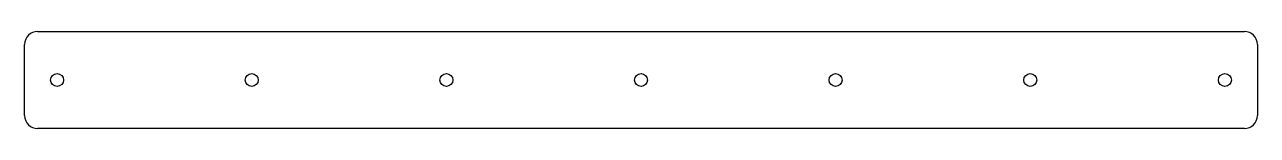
# Model space of a CAD drawing. Header units: millimetres. Extents: x -95 to 95, y -8 to 8.
import ezdxf

# ---------------------------------------------------------------- set-up
doc = ezdxf.new("R2010")
doc.units = ezdxf.units.MM

msp = doc.modelspace()

# ---------------------------------------------------------------- linework, layer by layer
at = {"color": 7, "linetype": 'Continuous', "lineweight": 25}
for p, q in [((-93, 7.5), (93, 7.5)), ((-95, -5.5), (-95, 5.5)), ((95, 5.5), (95, -5.5)), ((93, -7.5), (-93, -7.5))]:
    msp.add_line(p, q, dxfattribs=at)
for centre in [(-90, 0), (-60, 0), (-30, 0), (0, 0), (30, 0), (60, 0), (90, 0)]:
    msp.add_circle(centre, 1, dxfattribs=at)
for centre, start, end in [((-93, 5.5), 90, 180), ((93, 5.5), 0, 90), ((-93, -5.5), 180, 270), ((93, -5.5), 270, 0)]:
    msp.add_arc(centre, 2, start, end, dxfattribs=at)

doc.saveas('drawing.dxf')
